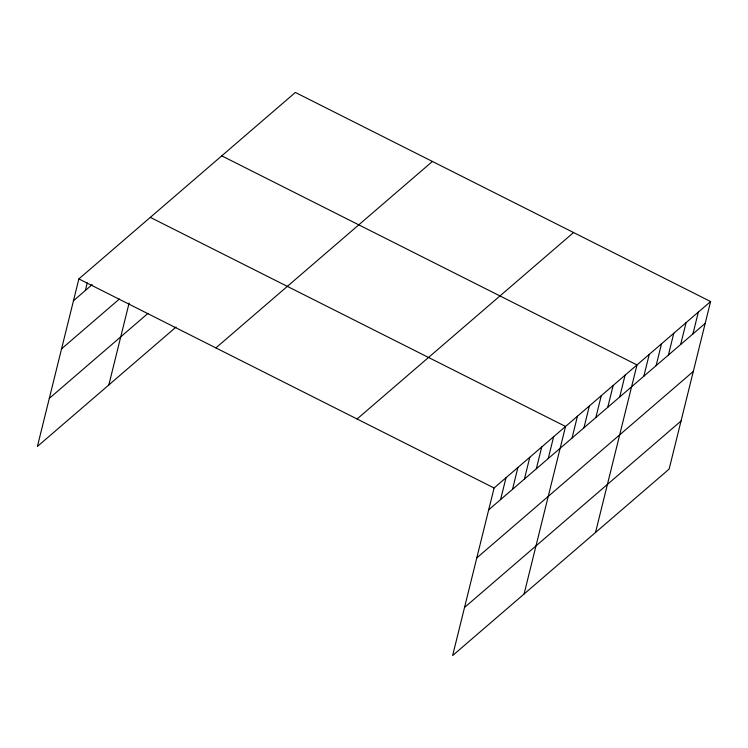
<?xml version="1.0" encoding="UTF-8"?>
<svg xmlns="http://www.w3.org/2000/svg" width="748" height="748" viewBox="0 0 748 748"><rect width="100%" height="100%" fill="white"/><g stroke="black" fill="none" stroke-linecap="round" stroke-linejoin="round"><path stroke-width="1.12" d="M710.6 301.538L494.091 487.995L452.634 655.547L669.133 469.09L710.6 301.538L295.366 92.453L78.867 278.911L37.4 446.463L176.042 327.063M85.375 290.486L87.264 282.847M108.843 384.93L129.105 303.062M500.599 499.57L506.003 477.738M512.511 489.314L517.906 467.481M524.413 479.057L529.818 457.234M536.325 468.8L541.73 446.977M548.228 458.552L553.632 436.72M524.077 594.015L565.544 426.463L150.311 217.378M572.042 438.038L577.447 416.206M583.954 427.781L589.359 405.958M595.866 417.524L601.261 395.701M607.769 407.277L613.173 385.444M619.681 397.02L625.076 375.187M595.52 532.483L636.987 364.931L221.754 155.846M643.85 376.197L649.255 354.365M656.127 365.632L661.522 343.8M668.394 355.066L673.798 333.234M680.661 344.501L686.066 322.669M692.929 333.935L698.333 312.103M73.463 300.743L92.172 284.623M61.56 348.83L119.4 299.013M49.303 398.375L147.964 313.403M215.892 347.904L432.4 161.456M357.067 419.002L573.576 232.544M488.696 509.827L705.196 323.37M476.794 557.915L693.293 371.457M464.527 607.46L681.035 421.002M78.867 278.911L494.091 487.995"/></g></svg>
